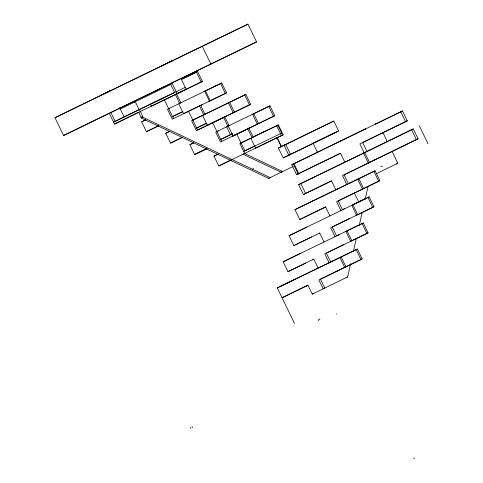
<?xml version="1.0" encoding="UTF-8"?>
<svg xmlns="http://www.w3.org/2000/svg" width="483" height="483" viewBox="0 0 483 483"><rect width="100%" height="100%" fill="white"/><g stroke="black" fill="none" stroke-linecap="round" stroke-linejoin="round"><path stroke-width="0.72" d="M294.521 323.435L277.266 287.898L341.161 256.974L345.955 266.845L318.895 279.947L323.205 288.828L347.597 276.922L350.586 263.718M353.405 251.251L356.394 238.041M359.213 225.573L362.202 212.369M365.166 199.25L368.131 186.154M336.687 314.155L336.79 313.745M100.603 95.453L247.942 24.15L256.57 41.918L63.611 135.5L54.984 117.731L109.611 91.052M102.173 94.692L111.175 90.291L108.409 91.637M161.733 65.869L172.304 60.713L169.539 62.059M54.984 117.731L247.942 24.15M63.611 135.5L110.8 112.461L115.117 121.348L163.423 97.862M120.019 109.17L135.294 101.72L139.128 109.617M181.149 79.592L197.619 71.55L202.413 81.422L177.201 93.738L171.93 82.877M113.547 122.102L174.393 92.555M185.249 87.369L150.382 104.28L151.342 106.254L186.209 89.343L181.415 79.472M109.23 113.221L114.507 124.077L138.778 112.231M178.118 93.183L114.507 124.077M214.669 86.071L215.871 85.479M141.634 121.825L145.703 119.838L141.634 121.825L146.427 131.696L158.575 125.815M169.895 108.132L167.492 109.309L172.286 119.18L202.238 104.612M203.965 91.655L221.739 82.979L226.533 92.851L208.759 101.527M172.528 116.62L182.972 111.519M146.427 131.696L158.72 125.689M182.013 137.57L170.541 143.125L165.747 133.248L169.557 131.388M194.009 119.561L191.612 120.732L196.406 130.609L250.647 104.28L245.853 94.408L204.508 114.423M228.079 103.084L245.853 94.408M196.647 128.043L206.434 123.268M170.541 143.125L182.447 137.317M226.352 116.035L207.376 125.296L202.582 115.425L204.985 114.254L200.668 105.366M232.872 112.956L250.647 104.28M195.856 153.962L206.784 148.673L194.655 154.548L189.861 144.677L193.671 142.817M218.129 130.99L215.726 132.161L220.52 142.032L236.73 134.117L244.875 150.901M252.192 114.507L269.967 105.837L274.761 115.709L256.986 124.379M220.761 139.472L231.852 134.057M194.655 154.548L207.213 148.426M231.731 134.165L232.691 136.14L247.701 128.81L252.011 137.691M249.264 128.049L250.466 127.464M213.981 156.106L218.087 154.107L213.981 156.106L218.775 165.977L231.037 160.042M240.854 142.986L250.224 138.41M252.917 137.094L262.372 132.475M242.243 142.419L239.84 143.59L244.633 153.461M281.468 135.638L283.165 134.805L278.371 124.934L276.674 125.767L281.468 135.638L255.61 148.154L250.816 138.277L253.213 137.106L248.902 128.224M244.736 150.859L254.801 145.944M243.674 151.487L255.006 145.951M240.673 143.173L277.876 125.175L281.71 133.073L254.65 146.18M218.775 165.977L230.946 160.03M278.401 148.021L285.785 144.52L290.579 154.391L283.195 157.893L278.401 148.021L281.299 146.603L276.982 137.715L230.542 160.338M333.807 121.064L284.089 145.353L288.882 155.224L338.601 130.941L333.807 121.064L280.834 146.705M283.195 157.893L335.836 132.282M291.756 164.794L293.972 163.725L298.766 173.596L296.55 174.665L291.756 164.794L341.348 140.583M364.442 129.414L365.643 128.822L339.784 141.338M376.613 123.515L375.418 124.101L402.478 110.999L407.272 120.871L405.575 121.704L400.781 111.827L402.478 110.999L293.972 163.725M138.802 112.322L141.199 118.003L268.62 178.378L293.266 166.4M340.515 153.196L296.55 174.665L340.527 153.304L344.838 162.191M335.836 189.795L331.519 180.908L303.439 194.498L298.651 184.627L370.383 149.772M363.198 153.383L413.285 128.925L418.079 138.802L367.986 163.254M375.176 159.644L344.059 174.84L348.376 183.727L311.173 201.725M329.937 215.883L325.62 206.996L299.756 219.511L294.962 209.64L312.743 200.964M337.037 189.209L338.239 188.624M348.376 183.727L350.779 182.55M357.293 179.471L375.074 170.795L379.867 180.666L362.087 189.342M376.317 173.741L397.835 163.23L392.021 151.257M299.756 219.511L317.536 210.836M355.566 192.427L338.16 200.928L342.477 209.809L344.79 208.463M319.734 233.005L293.857 245.599L289.063 235.722L306.838 227.052M351.395 205.559L366.404 198.229M356.188 215.43L373.963 206.754L369.169 196.883L351.763 205.384L356.557 215.255M293.857 245.599L311.632 236.924M349.668 218.509L332.262 227.016L336.573 235.897L338.975 234.726M313.986 259.009L287.959 271.681L283.165 261.81L300.939 253.134M345.496 231.641L363.27 222.971L368.064 232.842L350.29 241.518M287.959 271.681L305.733 263.012M312.253 259.926L313.455 259.341M343.769 244.597L326.363 253.098L330.674 261.985L333.077 260.814M277.266 287.898L294.672 279.397M280.031 286.552L295.041 279.222M330.306 262.154L329.11 262.746L324.793 253.859L368.064 232.842M339.597 257.729L357.372 249.053L362.165 258.93L344.391 267.6M299.834 289.094L282.06 297.769L307.919 285.254L312.235 294.141L324.775 288.073L320.458 279.186L337.871 270.685M306.355 286.014L307.556 285.429M312.235 294.141L313.437 293.555M368.595 150.642L413.285 128.925M303.439 194.498L331.586 180.823M373.389 160.519L418.079 138.802M111.476 112.134L150.056 93.467M151.408 92.808L180.056 78.946M181.409 78.294L256.57 41.918M133.725 102.481L171.163 84.362M181.318 79.447L197.619 71.55M202.413 81.422L175.353 94.529L179.67 103.41M141.187 117.236L142.757 116.475L139.412 109.587M141.199 118.003L142.769 117.242L270.19 177.623L268.62 178.378M168.205 108.892L221.739 82.979M172.014 116.801L182.816 111.573M226.533 92.851L183.576 113.716L178.782 103.845L180.865 102.825L176.555 93.937M193.001 119.989L203.15 115.075M165.747 133.248L169.799 131.291M192.814 120.146L229.642 102.324L234.436 112.195L197.607 130.018L188.497 111.265M196.134 128.23L206.253 123.328M189.861 144.677L193.912 142.72M216.438 131.744L269.967 105.837M220.248 139.653L230.373 134.757M232.776 133.658L230.53 134.751L226.696 126.854L229.099 125.677L224.782 116.795M232.691 136.14L274.761 115.709M264.219 131.575L262.003 132.65L278.371 124.934M280.665 133.58L281.71 133.073M313.298 143.185L338.601 130.941M381.558 133.32L407.272 120.871L359.901 143.892L364.218 152.779M311.07 178.565L312.64 177.81M298.651 184.627L364.762 152.628L369.555 162.499L342.495 175.601L346.806 184.482M380.827 166.756L382.397 165.995M349.577 183.142L375.074 170.795M294.962 209.64L358.863 178.71L363.657 188.581L336.591 201.683L340.907 210.57M396.271 163.991L397.835 163.23M315.967 211.596L325.79 206.839M379.867 180.666L354.371 193.013L358.857 202.25M289.063 235.722L369.169 196.883M373.963 206.754L330.692 227.771L335.009 236.658M283.165 261.81L363.27 222.971M293.471 279.983L317.989 268.119M357.372 249.053L318.134 268.053L313.823 259.166M298.265 289.854L308.088 285.097M336.669 271.271L362.165 258.93M346.033 277.683L347.597 276.922M275.787 138.307L283.165 134.805M253.424 168.507L253.81 168.676M252.235 169.116L252.609 169.261M419.389 125.948L428.016 143.717M411.588 129.758L416.382 139.629M387.499 141.942L382.977 132.632L362.673 142.545L366.983 151.433M373.872 171.38L378.666 181.252M363.56 153.214L368.354 163.085M367.968 197.469L372.761 207.34M357.661 179.296L362.455 189.173M352.964 204.798L357.758 214.669M362.069 223.557L366.863 233.428M313.105 143.282L317.717 152.785M347.066 230.886L351.853 240.757M356.17 249.645L360.964 259.516M345.864 231.472L350.658 241.343M268.771 106.423L273.565 116.294M339.96 257.56L344.753 267.431M293.326 164.039L298.12 173.91M300.867 183.552L305.661 193.423M277.115 137.649L281.432 146.53M319.722 233.084L324.033 241.965M244.652 94.994L249.445 104.865M253.762 113.753L258.556 123.624M252.561 114.338L257.354 124.209L233.06 135.964L228.266 126.093M413.816 457.86L414.299 458.85M220.538 83.565L225.332 93.436M202.317 46.434L210.95 64.203M228.447 102.909L233.241 112.781M223.587 117.381L227.898 126.268M319.408 318.907L319.885 319.891M318.206 319.492L318.683 320.477M196.424 72.136L201.218 82.013M205.529 90.895L210.322 100.766M204.647 91.329L209.441 101.201M212.611 122.688L221.721 141.447M199.467 105.952L203.784 114.839M170.36 83.637L174.677 92.525M164.383 99.836L173.488 118.595M119.633 107.709L124.119 116.946M192.041 426.622L192.518 427.612M190.471 427.383L190.948 428.367M142.757 116.475L142.769 117.242M244.652 153.509L243.082 154.27L281.16 172.31L282.724 171.556L244.652 153.509"/></g></svg>
